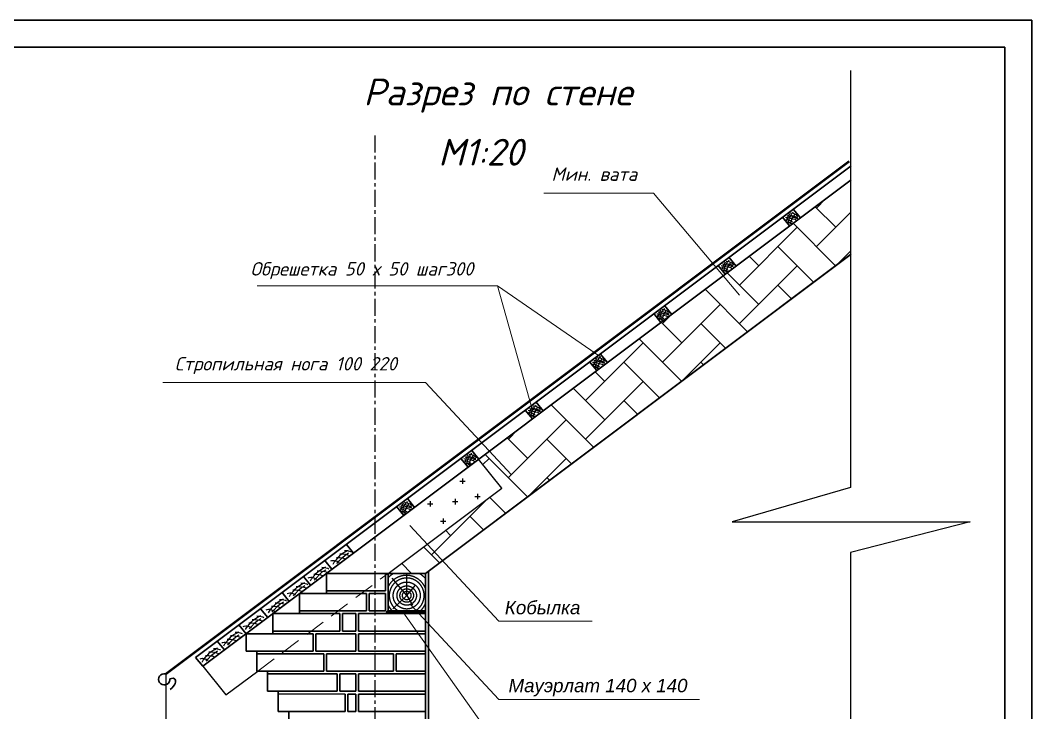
# Model space of a CAD drawing. Header units: millimetres. Extents: x 84778 to 227326, y -44398 to 146312.
# Drawn here: x 208455 to 227326, y 2085 to 15002 of the extents above; entities that cross this region are included whole.
import ezdxf

# ---------------------------------------------------------------- set-up
doc = ezdxf.new("R2010")
doc.units = ezdxf.units.MM
doc.header["$LTSCALE"] = 10
for name, pattern in [('ACAD_ISO03W100', [30, 12, -18]), ('CENTER', [50.8, 31.75, -6.35, 6.35, -6.35]), ('DASHED', [19.05, 12.7, -6.35])]:
    doc.linetypes.add(name, pattern=pattern)
for name, color, linetype in [('Осевая', 7, 'CENTER'), ('Пунктир', 7, 'DASHED'), ('Штриховка', 7, 'DASHED')]:
    doc.layers.add(name, color=color, linetype=linetype)
for name, color, linetype, lineweight in [('Основная', 7, 'Continuous', 30), ('основной', 7, 'Continuous', 30), ('пунктирная', 7, 'ACAD_ISO03W100', 20), ('Тонкая', 7, 'Continuous', 25)]:
    doc.layers.add(name, color=color, linetype=linetype, lineweight=lineweight)
doc.styles.add('Isocpeur', font='isocpeui.ttf')
doc.styles.add('STIL 888', font='ARIALI.TTF')

msp = doc.modelspace()

# ---------------------------------------------------------------- hatches: boundary and pattern name
at = {"layer": 'Тонкая', "linetype": 'Continuous', "ltscale": 1000}
msp.add_hatch(color=256, dxfattribs=at).paths.add_polyline_path([(216017.3, 3965), (215309.9, 3965), (215291.7, 3982.5), (215278.9, 3969.1), (215309.9, 3935), (216017.3, 3935)])

# ---------------------------------------------------------------- linework, layer by layer
at = {"lineweight": 30}
for p, q in [((143226.4, 15002.5), (227326.4, 15002.5)), ((227326.4, 15002.5), (227326.4, -44397.5)), ((145226.4, 14502.5), (226826.4, 14502.5)), ((226826.4, 14502.5), (226826.4, -43897.5))]:
    msp.add_line(p, q, dxfattribs=at)
at = {"lineweight": 20}
for p, q in [((220272.3, 11779.9), (218224.9, 11779.9)), ((221873.1, 9877), (220272.3, 11779.9)), ((217356.9, 10046.7), (212877.1, 10046.7)), ((219277.9, 8724.3), (217356.9, 10046.7)), ((217356.9, 10046.7), (218003.2, 7746.4)), ((216016.4, 8242.7), (211114, 8242.7)), ((217617.2, 6525.1), (216016.4, 8242.7))]:
    msp.add_line(p, q, dxfattribs=at)
at = {"layer": 'Осевая'}
msp.add_line((215068.9, 12854.6), (215068.9, -25185.4), dxfattribs=at)
at = {"layer": 'Основная', "lineweight": 50, "ltscale": 50}
msp.add_line((211168.9, 2809.9), (223920.1, 12373.7), dxfattribs=at)
at = {"layer": 'Основная', "ltscale": 50}
for p, q in [((211727.5, 3117.8), (223956, 12288.9)), ((211859.3, 2954.1), (223956, 12026.4)), ((222809.2, 11166.3), (222677.3, 11330)), ((223009.2, 11316.3), (222877.3, 11480)), ((216015.3, 4685), (223956, 10640.4)), ((221809.2, 10416.4), (221677.3, 10580)), ((221609.2, 10266.4), (221477.3, 10430)), ((220609.2, 9516.4), (220477.3, 9680)), ((220409.2, 9366.4), (220277.3, 9530)), ((219409.1, 8616.4), (219277.3, 8780)), ((219209.1, 8466.4), (219077.3, 8630)), ((218209.1, 7716.4), (218077.3, 7880)), ((218009.1, 7566.4), (217877.3, 7730)), ((216809.1, 6666.4), (216677.3, 6830)), ((217009.1, 6816.4), (216877.3, 6980)), ((215809.1, 5916.4), (215677.3, 6080)), ((215609.1, 5766.4), (215477.3, 5930.1)), ((214671.3, 5063.1), (214539.5, 5226.7)), ((214271.3, 4763.1), (214139.5, 4926.7)), ((213871.3, 4463.1), (213739.5, 4626.7)), ((214167.3, 4685.1), (215417.3, 4685)), ((215317.3, 4685), (215317.2, 3985)), ((215317.3, 4685), (216017.3, 4685)), ((215317.3, 3985), (215317.3, 4685)), ((216017.3, 4685), (215317.3, 4685)), ((216017.3, 3985), (216017.3, 4685)), ((216017.3, 4635), (216017.3, 3985)), ((214167.3, 4360.1), (215267.3, 4360.1)), ((213471.3, 4163.1), (213339.5, 4326.7)), ((213667.3, 4310.1), (214917.3, 4310.1)), ((214967.3, 4310.1), (215267.2, 4310)), ((213071.3, 3863.1), (212939.5, 4026.7)), ((213667.3, 3985.1), (214917.3, 3985.1)), ((214967.3, 3985.1), (215267.2, 3985.1)), ((215317.3, 3985), (216017.3, 3985)), ((213167.3, 3935.1), (214417.3, 3935.1)), ((214467.3, 3935.1), (214717.3, 3935)), ((214767.3, 3935), (216017.3, 3935)), ((212667.3, 3560.1), (212535.5, 3723.8)), ((212667.3, 3560.1), (212535.5, 3723.7)), ((213167.3, 3610.1), (214417.3, 3610.1)), ((214467.3, 3610.1), (214717.3, 3610)), ((214767.3, 3610), (216017.3, 3610)), ((212263.3, 3257.1), (212131.5, 3420.8)), ((212263.3, 3257.1), (212131.5, 3420.8)), ((212667.3, 3560.1), (213917.3, 3560.1)), ((213967.3, 3560.1), (214717.3, 3560)), ((214767.3, 3560), (216017.5, 3560)), ((212667.3, 3235.1), (213917.3, 3235.1)), ((213967.3, 3235.1), (214717.3, 3235)), ((214767.3, 3235), (216017.5, 3235)), ((211859.3, 2954.1), (211727.5, 3117.8)), ((212867.3, 3185.1), (214117.3, 3185.1)), ((214167.3, 3185), (215417.5, 3185)), ((215467.3, 3185.1), (216017.3, 3185.1)), ((212867.3, 2860.1), (214117.3, 2860.1)), ((214167.3, 2860), (215417.5, 2860)), ((215467.3, 2860.1), (216017.3, 2860.1)), ((213067.3, 2810.1), (214367.3, 2810.1)), ((214417.3, 2810.1), (214717.3, 2810)), ((214767.3, 2810), (216017.1, 2810)), ((213067.3, 2485.1), (214367.3, 2485.1)), ((214417.3, 2485.1), (214717.3, 2485)), ((214767.3, 2485), (216017.1, 2485)), ((213267.3, 2435.1), (214517.3, 2435)), ((214567.3, 2435), (214717.3, 2435)), ((214767.3, 2435), (216017.3, 2435)), ((213267.3, 2110.1), (214517.3, 2110)), ((214567.3, 2110), (214717.3, 2110)), ((214767.3, 2110), (216017.3, 2110))]:
    msp.add_line(p, q, dxfattribs=at)
at = {"layer": 'основной'}
for p, q in [((216068.9, 4725.2), (216068.9, -1240.4)), ((214169.1, 4685.1), (214169.1, 4310.1)), ((215267.3, 4685.1), (215267.3, 4360.1)), ((216017.3, 4635), (216017.3, -1240.3)), ((213667.3, 4310.1), (213667.3, 3935.1)), ((214917.3, 4310.1), (214917.3, 3985.1)), ((214967.3, 4310.1), (214967.3, 3985.1)), ((215267.2, 4310), (215267.2, 3985)), ((213167.3, 3935.1), (213167.3, 3560.1)), ((214417.3, 3935.1), (214417.3, 3610.1)), ((214467.3, 3935.1), (214467.3, 3610.1)), ((214717.3, 3935), (214717.3, 3610)), ((214767.3, 3935), (214767.3, 3610)), ((212667.3, 3560.1), (212667.3, 3235.1)), ((213917.3, 3560.1), (213917.3, 3235.1)), ((213967.3, 3560.1), (213967.3, 3235.1)), ((214717.3, 3560), (214717.3, 3235)), ((214767.3, 3560), (214767.3, 3235)), ((212867.3, 3235.1), (212867.3, 2860.1)), ((214167.3, 3235.1), (214167.3, 3235.1)), ((214117.3, 3185.1), (214117.3, 2860.1)), ((214167.3, 3185.1), (214167.3, 2860.1)), ((215417.5, 3184.9), (215417.5, 2860)), ((215467.3, 3185.1), (215467.3, 2860.1)), ((216017.3, 3185.1), (216017.3, 2860.1)), ((213067.3, 2860.1), (213067.3, 2485.1)), ((214367.3, 2810.1), (214367.3, 2485.1)), ((214417.3, 2810.1), (214417.3, 2485.1)), ((214717.3, 2810), (214717.3, 2485)), ((214767.3, 2810), (214767.3, 2485)), ((213267.3, 2485.1), (213267.3, 2110.1)), ((214517.3, 2435), (214517.3, 2110)), ((214567.3, 2435), (214567.3, 2110)), ((214717.3, 2435), (214717.3, 2110)), ((214767.3, 2435), (214767.3, 2110)), ((214767.3, 2435), (214767.3, 2110)), ((216017.3, 2435), (216017.3, 2110)), ((213467.3, 2110.1), (213467.3, 1735.1))]:
    msp.add_line(p, q, dxfattribs=at)
at = {"layer": 'основной', "linetype": 'Continuous', "ltscale": 1000}
for p, q in [((215291.7, 3982.5), (215278.9, 3969.1)), ((215278.9, 3969.1), (215309.9, 3935)), ((215309.9, 3965), (215291.7, 3982.5))]:
    msp.add_line(p, q, dxfattribs=at)
at = {"layer": 'основной', "linetype": 'Continuous', "lineweight": 30, "ltscale": 1000}
for p, q in [((211246, 2717.1), (211274.6, 2723.1)), ((211246.6, 2697.4), (211246, 2717.1)), ((211274.6, 2723.1), (211316.7, 2727.6)), ((211316.7, 2727.6), (211339.3, 2714.1)), ((211339.3, 2714.1), (211349.8, 2691.5)), ((211354.4, 2658.5), (211345.3, 2628.4)), ((211349.8, 2691.5), (211354.4, 2658.5)), ((211289.6, 2550.2), (211250.5, 2520.2)), ((211310.7, 2575.8), (211289.6, 2550.2)), ((211331.8, 2604.3), (211310.7, 2575.8)), ((211345.3, 2628.4), (211331.8, 2604.3))]:
    msp.add_line(p, q, dxfattribs=at)
msp.add_arc((211141.8, 2708.1), 105.3, 75.11602, 354.14998, dxfattribs=at)
at = {"layer": 'Пунктир', "linetype": 'Continuous', "ltscale": 1000}
for p, q in [((216704.9, 6452.6), (216704.9, 6352.6)), ((216654.9, 6402.6), (216754.9, 6402.6)), ((216569.1, 6072.8), (216569.1, 5972.8)), ((216936, 6119.7), (217036, 6119.7)), ((216986, 6169.7), (216986, 6069.7)), ((216051.6, 5982.1), (216151.6, 5982.1)), ((216101.6, 6032.1), (216101.6, 5932.1)), ((216519.1, 6022.8), (216619.1, 6022.8)), ((216347, 5706.6), (216347, 5606.6)), ((216297, 5656.6), (216397, 5656.6))]:
    msp.add_line(p, q, dxfattribs=at)
at = {"layer": 'пунктирная', "linetype": 'DASHED', "lineweight": 0, "ltscale": 3}
msp.add_line((212885.9, 2860.1), (215317.3, 4685.1), dxfattribs=at)
at = {"layer": 'Тонкая', "ltscale": 50}
for p, q in [((223942.8, 14065.9), (223942.8, 6287.5)), ((223942.8, 6287.5), (221739.7, 5646.9)), ((221739.7, 5646.9), (226176.6, 5646.9)), ((226176.6, 5646.9), (223942.8, 5074.8)), ((223942.8, 5074.8), (223942.8, -9730.4)), ((215309.9, 3965), (216017.3, 3965))]:
    msp.add_line(p, q, dxfattribs=at)
at = {"layer": 'Тонкая', "linetype": 'Continuous', "ltscale": 1000}
for p, q in [((217006.8, 6814.7), (223942.8, 12016.6)), ((223942.8, 12016.6), (223942.8, 10630.5)), ((223669.2, 11140), (223285.6, 11523.6)), ((223310, 11499.2), (223480.9, 11670.1)), ((223310, 10780.8), (223942.8, 11413.6)), ((221873.1, 10062.4), (222950.8, 11140)), ((223667.1, 10423.7), (222875, 11215.7)), ((223256.5, 10115.8), (222591.6, 10780.8)), ((223942.8, 10630.5), (216017.3, 4685)), ((222232.3, 10421.6), (222054, 10600)), ((223684, 10436.4), (223942.8, 10695.2)), ((221873.1, 9343.9), (222950.8, 10421.6)), ((222232.3, 9703.2), (221643.4, 10292.1)), ((222846, 9807.9), (222591.6, 10062.4)), ((222024.9, 9192.1), (221232.9, 9984.2)), ((220436.3, 8625.5), (221513.9, 9703.2)), ((220436.3, 9343.9), (220607.4, 9515)), ((220795.5, 8984.7), (220411.8, 9368.4)), ((221614.4, 8884.2), (221154.7, 9343.9)), ((220793.4, 8268.5), (220001.3, 9060.5)), ((218999.4, 7907.1), (220077.1, 8984.7)), ((220810.5, 8281.4), (221513.9, 8984.7)), ((220382.8, 7960.6), (219717.9, 8625.5)), ((221203.9, 8576.4), (221154.7, 8625.5)), ((219358.7, 8266.3), (219180.3, 8444.7)), ((219358.7, 7547.9), (218769.7, 8136.8)), ((218999.4, 7188.7), (220077.1, 8266.3)), ((219151.2, 7036.9), (218359.2, 7828.9)), ((219972.3, 7652.7), (219717.9, 7907.1)), ((217562.6, 6470.3), (218640.2, 7547.9)), ((217562.6, 7188.7), (217733.9, 7360)), ((217921.8, 6829.5), (217538.1, 7213.2)), ((218740.7, 6729), (218281, 7188.7)), ((217440, 6277.1), (217006.8, 6814.7)), ((217087.9, 6714), (217203.4, 6829.5)), ((217919.6, 6113.2), (217127.6, 6905.3)), ((217937.1, 6126.3), (218640.2, 6829.5)), ((218330.2, 6421.1), (218281, 6470.3)), ((215317.3, 4685.1), (217440, 6277.1)), ((216180.7, 5088.3), (217157.8, 6065.4)), ((217509.1, 5805.3), (217209.9, 6104.5)), ((217098.6, 5497.4), (216844.2, 5751.8)), ((216485, 5392.6), (216388.9, 5488.8)), ((216277.5, 4881.7), (215978.3, 5180.9)), ((216125.8, 5033.4), (216180.7, 5088.3)), ((215755.8, 4685), (215567.8, 4873)), ((216015.3, 4685), (215317.3, 4685.1)), ((215278.9, 3969.1), (215291.7, 3982.5)), ((215309.9, 3935), (215278.9, 3969.1)), ((215291.7, 3982.5), (215309.9, 3965)), ((215309.9, 3965), (216017.3, 3965)), ((216017.3, 3965), (216017.3, 3935)), ((216017.3, 3935), (215309.9, 3935)), ((211859.3, 2954.1), (212292.4, 2416.5)), ((212292.4, 2416.5), (212885.9, 2860.1)), ((211168.9, 2809.3), (211168.9, 675.4))]:
    msp.add_line(p, q, dxfattribs=at)
at = {"layer": 'Тонкая', "linetype": 'Continuous', "lineweight": 0, "ltscale": 1000}
for p, q in [((217006.8, 6814.7), (217440, 6277.1)), ((215317.3, 4685.1), (217440, 6277.1)), ((215723.2, 5579.8), (217385.5, 3794)), ((215723.2, 4118.4), (217385.5, 2332.6)), ((215607.5, 3948.7), (217558.2, 1199.3)), ((217385.5, 3794), (219125.6, 3794)), ((217385.5, 2332.6), (221129.1, 2332.6))]:
    msp.add_line(p, q, dxfattribs=at)
at = {"layer": 'Штриховка', "ltscale": 50}
for p, q in [((222730.3, 11326.5), (222756.8, 11323.2)), ((222755.2, 11361.3), (222803.3, 11346.4)), ((222756.8, 11323.2), (222790, 11316.5)), ((222765.1, 11293.3), (222783.4, 11343.1)), ((222783.4, 11343.1), (222798.3, 11377.9)), ((222798.3, 11377.9), (222811.6, 11396.1)), ((222803.3, 11346.4), (222861.4, 11334.8)), ((222808.3, 11318.2), (222823.2, 11348)), ((222814.9, 11369.6), (222856.4, 11361.3)), ((222823.2, 11348), (222846.4, 11389.5)), ((222824.9, 11411), (222833.2, 11409.4)), ((222833.2, 11409.4), (222874.6, 11402.8)), ((222846.4, 11389.5), (222861.4, 11411)), ((222854.7, 11295), (222884.6, 11343.1)), ((222856.4, 11361.3), (222881.3, 11353)), ((222861.4, 11411), (222878, 11424.3)), ((222861.4, 11334.8), (222886.3, 11328.1)), ((222874.6, 11402.8), (222899.5, 11391.1)), ((222881.3, 11353), (222909.5, 11344.7)), ((222884.6, 11343.1), (222906.2, 11386.2)), ((222886.3, 11328.1), (222916.1, 11318.2)), ((222899.5, 11391.1), (222924.4, 11379.5)), ((222906.2, 11386.2), (222914.5, 11396.1)), ((222909.5, 11344.7), (222931.1, 11336.4)), ((222924.4, 11379.5), (222939.4, 11364.6)), ((222931.1, 11336.4), (222956, 11324.8)), ((222939.4, 11364.6), (222967.6, 11348)), ((222740.2, 11295), (222766.8, 11286.7)), ((222758.5, 11261.8), (222765.1, 11293.3)), ((222765.1, 11248.5), (222803.3, 11236.9)), ((222766.8, 11286.7), (222804.9, 11273.4)), ((222790, 11316.5), (222818.2, 11309.9)), ((222790, 11235.3), (222800, 11283.4)), ((222800, 11213.7), (222790, 11235.3)), ((222800, 11283.4), (222808.3, 11318.2)), ((222803.3, 11236.9), (222821.5, 11227)), ((222804.9, 11273.4), (222834.8, 11258.5)), ((222818.2, 11309.9), (222858, 11299.9)), ((222821.5, 11227), (222848.1, 11213.7)), ((222823.2, 11202.1), (222831.5, 11233.6)), ((222831.5, 11233.6), (222854.7, 11295)), ((222834.8, 11258.5), (222849.7, 11246.9)), ((222849.7, 11246.9), (222864.7, 11236.9)), ((222858, 11299.9), (222911.1, 11290)), ((222911.1, 11290), (222943.6, 11267.2)), ((222916.1, 11318.2), (222954.3, 11306.6)), ((221530.3, 10426.5), (221556.8, 10423.2)), ((221540.2, 10395), (221566.8, 10386.7)), ((221555.1, 10461.3), (221603.3, 10446.4)), ((221556.8, 10423.2), (221590, 10416.5)), ((221558.5, 10361.8), (221565.1, 10393.3)), ((221565.1, 10393.3), (221583.4, 10443.1)), ((221566.8, 10386.7), (221604.9, 10373.4)), ((221583.4, 10443.1), (221598.3, 10477.9)), ((221590, 10416.5), (221618.2, 10409.9)), ((221590, 10335.3), (221600, 10383.4)), ((221598.3, 10477.9), (221611.6, 10496.1)), ((221600, 10383.4), (221608.3, 10418.2)), ((221603.3, 10446.4), (221661.4, 10434.8)), ((221608.3, 10418.2), (221623.2, 10448)), ((221614.9, 10469.6), (221656.4, 10461.3)), ((221618.2, 10409.9), (221658, 10400)), ((221623.2, 10448), (221646.4, 10489.5)), ((221624.8, 10511.1), (221633.1, 10509.4)), ((221631.5, 10333.6), (221654.7, 10395)), ((221633.1, 10509.4), (221674.6, 10502.8)), ((221646.4, 10489.5), (221661.4, 10511.1)), ((221654.7, 10395), (221684.6, 10443.1)), ((221656.4, 10461.3), (221681.3, 10453)), ((221658, 10400), (221711.1, 10390)), ((221661.4, 10511.1), (221677.9, 10524.3)), ((221661.4, 10434.8), (221686.2, 10428.1)), ((221674.6, 10502.8), (221699.5, 10491.2)), ((221681.3, 10453), (221709.5, 10444.7)), ((221684.6, 10443.1), (221706.2, 10486.2)), ((221686.2, 10428.1), (221716.1, 10418.2)), ((221699.5, 10491.2), (221724.4, 10479.6)), ((221706.2, 10486.2), (221714.5, 10496.1)), ((221709.5, 10444.7), (221731.1, 10436.4)), ((221711.1, 10390), (221743.6, 10367.2)), ((221716.1, 10418.2), (221754.3, 10406.6)), ((221724.4, 10479.6), (221739.4, 10464.6)), ((221731.1, 10436.4), (221755.9, 10424.8)), ((221739.4, 10464.6), (221767.6, 10448)), ((221565.1, 10348.6), (221603.3, 10337)), ((221600, 10313.7), (221590, 10335.3)), ((221603.3, 10337), (221621.5, 10327)), ((221604.9, 10373.4), (221634.8, 10358.5)), ((221621.5, 10327), (221648.1, 10313.7)), ((221623.2, 10302.1), (221631.5, 10333.6)), ((221634.8, 10358.5), (221649.7, 10346.9)), ((221649.7, 10346.9), (221664.7, 10337)), ((220330.2, 9526.5), (220356.8, 9523.2)), ((220340.2, 9495), (220366.8, 9486.7)), ((220355.1, 9561.3), (220403.3, 9546.4)), ((220356.8, 9523.2), (220390, 9516.6)), ((220358.5, 9461.8), (220365.1, 9493.3)), ((220365.1, 9493.3), (220383.3, 9543.1)), ((220365.1, 9448.6), (220403.3, 9437)), ((220366.8, 9486.7), (220404.9, 9473.4)), ((220383.3, 9543.1), (220398.3, 9577.9)), ((220390, 9516.6), (220418.2, 9509.9)), ((220390, 9435.3), (220399.9, 9483.4)), ((220398.3, 9577.9), (220411.6, 9596.1)), ((220399.9, 9483.4), (220408.2, 9518.2)), ((220403.3, 9546.4), (220461.3, 9534.8)), ((220403.3, 9437), (220421.5, 9427)), ((220404.9, 9473.4), (220434.8, 9458.5)), ((220408.2, 9518.2), (220423.2, 9548.1)), ((220414.9, 9569.6), (220456.4, 9561.3)), ((220418.2, 9509.9), (220458, 9500)), ((220423.2, 9548.1), (220446.4, 9589.5)), ((220424.8, 9611.1), (220433.1, 9609.4)), ((220431.5, 9433.7), (220454.7, 9495)), ((220433.1, 9609.4), (220474.6, 9602.8)), ((220434.8, 9458.5), (220449.7, 9446.9)), ((220446.4, 9589.5), (220461.3, 9611.1)), ((220449.7, 9446.9), (220464.7, 9437)), ((220454.7, 9495), (220484.6, 9543.1)), ((220456.4, 9561.3), (220481.3, 9553)), ((220458, 9500), (220511.1, 9490)), ((220461.3, 9611.1), (220477.9, 9624.3)), ((220461.3, 9534.8), (220486.2, 9528.2)), ((220474.6, 9602.8), (220499.5, 9591.2)), ((220481.3, 9553), (220509.5, 9544.7)), ((220484.6, 9543.1), (220506.2, 9586.2)), ((220486.2, 9528.2), (220516.1, 9518.2)), ((220499.5, 9591.2), (220524.4, 9579.6)), ((220506.2, 9586.2), (220514.4, 9596.1)), ((220509.5, 9544.7), (220531, 9536.5)), ((220511.1, 9490), (220543.6, 9467.2)), ((220516.1, 9518.2), (220554.3, 9506.6)), ((220524.4, 9579.6), (220539.3, 9564.6)), ((220531, 9536.5), (220555.9, 9524.8)), ((220539.3, 9564.6), (220567.6, 9548.1)), ((220399.9, 9413.8), (220390, 9435.3)), ((220421.5, 9427), (220448.1, 9413.8)), ((220423.2, 9402.1), (220431.5, 9433.7)), ((219198.3, 8677.9), (219211.6, 8696.2)), ((219223.2, 8648.1), (219246.4, 8689.5)), ((219224.8, 8711.1), (219233.1, 8709.4)), ((219233.1, 8709.4), (219274.6, 8702.8)), ((219246.4, 8689.5), (219261.3, 8711.1)), ((219261.3, 8711.1), (219277.9, 8724.3)), ((219274.6, 8702.8), (219299.5, 8691.2)), ((219284.6, 8643.1), (219306.1, 8686.2)), ((219299.5, 8691.2), (219324.4, 8679.6)), ((219306.1, 8686.2), (219314.4, 8696.2)), ((219130.2, 8626.5), (219156.8, 8623.2)), ((219140.2, 8595), (219166.7, 8586.7)), ((219155.1, 8661.3), (219203.3, 8646.4)), ((219156.8, 8623.2), (219190, 8616.6)), ((219158.4, 8561.9), (219165.1, 8593.4)), ((219165.1, 8593.4), (219183.3, 8643.1)), ((219165.1, 8548.6), (219203.3, 8537)), ((219166.7, 8586.7), (219204.9, 8573.5)), ((219183.3, 8643.1), (219198.3, 8677.9)), ((219190, 8616.6), (219218.2, 8609.9)), ((219190, 8535.3), (219199.9, 8583.4)), ((219199.9, 8513.8), (219190, 8535.3)), ((219199.9, 8583.4), (219208.2, 8618.2)), ((219203.3, 8646.4), (219261.3, 8634.8)), ((219203.3, 8537), (219221.5, 8527)), ((219204.9, 8573.5), (219234.8, 8558.5)), ((219208.2, 8618.2), (219223.2, 8648.1)), ((219214.9, 8669.6), (219256.4, 8661.3)), ((219218.2, 8609.9), (219258, 8600)), ((219221.5, 8527), (219248.1, 8513.8)), ((219223.2, 8502.2), (219231.5, 8533.7)), ((219231.5, 8533.7), (219254.7, 8595)), ((219234.8, 8558.5), (219249.7, 8546.9)), ((219249.7, 8546.9), (219264.7, 8537)), ((219254.7, 8595), (219284.6, 8643.1)), ((219256.4, 8661.3), (219281.2, 8653)), ((219258, 8600), (219311.1, 8590)), ((219261.3, 8634.8), (219286.2, 8628.2)), ((219281.2, 8653), (219309.5, 8644.8)), ((219286.2, 8628.2), (219316.1, 8618.2)), ((219309.5, 8644.8), (219331, 8636.5)), ((219311.1, 8590), (219343.6, 8567.2)), ((219316.1, 8618.2), (219354.3, 8606.6)), ((219324.4, 8679.6), (219339.3, 8664.7)), ((219331, 8636.5), (219355.9, 8624.9)), ((219339.3, 8664.7), (219367.5, 8648.1)), ((217955.1, 7761.4), (218003.2, 7746.4)), ((217965.1, 7693.4), (217983.3, 7743.1)), ((217983.3, 7743.1), (217998.3, 7777.9)), ((217998.3, 7777.9), (218011.5, 7796.2)), ((218003.2, 7746.4), (218061.3, 7734.8)), ((218008.2, 7718.2), (218023.2, 7748.1)), ((218014.9, 7769.6), (218056.3, 7761.4)), ((218023.2, 7748.1), (218046.4, 7789.5)), ((218024.8, 7811.1), (218033.1, 7809.4)), ((218033.1, 7809.4), (218074.6, 7802.8)), ((218046.4, 7789.5), (218061.3, 7811.1)), ((218054.7, 7695), (218084.6, 7743.1)), ((218056.3, 7761.4), (218081.2, 7753.1)), ((218061.3, 7811.1), (218077.9, 7824.4)), ((218074.6, 7802.8), (218099.5, 7791.2)), ((218081.2, 7753.1), (218109.5, 7744.8)), ((218084.6, 7743.1), (218106.1, 7786.2)), ((218099.5, 7791.2), (218124.4, 7779.6)), ((218106.1, 7786.2), (218114.4, 7796.2)), ((218109.5, 7744.8), (218131, 7736.5)), ((218124.4, 7779.6), (218139.3, 7764.7)), ((218139.3, 7764.7), (218167.5, 7748.1)), ((217930.2, 7726.5), (217956.8, 7723.2)), ((217940.2, 7695), (217966.7, 7686.7)), ((217956.8, 7723.2), (217990, 7716.6)), ((217958.4, 7661.9), (217965.1, 7693.4)), ((217965.1, 7648.6), (218003.2, 7637)), ((217966.7, 7686.7), (218004.9, 7673.5)), ((217990, 7716.6), (218018.2, 7709.9)), ((217990, 7635.3), (217999.9, 7683.4)), ((217999.9, 7613.8), (217990, 7635.3)), ((217999.9, 7683.4), (218008.2, 7718.2)), ((218003.2, 7637), (218021.5, 7627)), ((218004.9, 7673.5), (218034.8, 7658.5)), ((218018.2, 7709.9), (218058, 7700)), ((218021.5, 7627), (218048, 7613.8)), ((218023.2, 7602.2), (218031.5, 7633.7)), ((218031.5, 7633.7), (218054.7, 7695)), ((218034.8, 7658.5), (218049.7, 7646.9)), ((218049.7, 7646.9), (218064.6, 7637)), ((218058, 7700), (218111.1, 7690.1)), ((218061.3, 7734.8), (218086.2, 7728.2)), ((218086.2, 7728.2), (218116.1, 7718.2)), ((218111.1, 7690.1), (218143.6, 7667.2)), ((218116.1, 7718.2), (218154.3, 7706.6)), ((218131, 7736.5), (218155.9, 7724.9)), ((216730.2, 6826.5), (216756.8, 6823.2)), ((216740.2, 6795), (216766.7, 6786.7)), ((216755.1, 6861.4), (216803.2, 6846.4)), ((216756.8, 6823.2), (216790, 6816.6)), ((216765.1, 6793.4), (216783.3, 6843.1)), ((216783.3, 6843.1), (216798.3, 6877.9)), ((216790, 6816.6), (216818.2, 6810)), ((216798.3, 6877.9), (216811.5, 6896.2)), ((216799.9, 6783.4), (216808.2, 6818.3)), ((216803.2, 6846.4), (216861.3, 6834.8)), ((216808.2, 6818.3), (216823.1, 6848.1)), ((216814.8, 6869.7), (216856.3, 6861.4)), ((216818.2, 6810), (216858, 6800)), ((216823.1, 6848.1), (216846.4, 6889.6)), ((216824.8, 6911.1), (216833.1, 6909.4)), ((216831.4, 6733.7), (216854.7, 6795)), ((216833.1, 6909.4), (216874.6, 6902.8)), ((216846.4, 6889.6), (216861.3, 6911.1)), ((216854.7, 6795), (216884.5, 6843.1)), ((216856.3, 6861.4), (216881.2, 6853.1)), ((216858, 6800), (216911.1, 6790.1)), ((216861.3, 6911.1), (216877.9, 6924.4)), ((216861.3, 6834.8), (216886.2, 6828.2)), ((216874.6, 6902.8), (216899.5, 6891.2)), ((216881.2, 6853.1), (216909.4, 6844.8)), ((216884.5, 6843.1), (216906.1, 6886.2)), ((216886.2, 6828.2), (216916.1, 6818.3)), ((216899.5, 6891.2), (216924.4, 6879.6)), ((216906.1, 6886.2), (216914.4, 6896.2)), ((216909.4, 6844.8), (216931, 6836.5)), ((216916.1, 6818.3), (216954.2, 6806.6)), ((216924.4, 6879.6), (216939.3, 6864.7)), ((216931, 6836.5), (216955.9, 6824.9)), ((216939.3, 6864.7), (216967.5, 6848.1)), ((216758.4, 6761.9), (216765.1, 6793.4)), ((216765.1, 6748.6), (216803.2, 6737)), ((216766.7, 6786.7), (216804.9, 6773.5)), ((216790, 6735.3), (216799.9, 6783.4)), ((216799.9, 6713.8), (216790, 6735.3)), ((216803.2, 6737), (216821.5, 6727.1)), ((216804.9, 6773.5), (216834.8, 6758.6)), ((216821.5, 6727.1), (216848, 6713.8)), ((216823.1, 6702.2), (216831.4, 6733.7)), ((216834.8, 6758.6), (216849.7, 6747)), ((216849.7, 6747), (216864.6, 6737)), ((216911.1, 6790.1), (216943.6, 6767.2)), ((215530.2, 5926.6), (215556.8, 5923.2)), ((215540.2, 5895.1), (215566.7, 5886.8)), ((215555.1, 5961.4), (215603.2, 5946.5)), ((215556.8, 5923.2), (215589.9, 5916.6)), ((215558.4, 5861.9), (215565.1, 5893.4)), ((215565.1, 5893.4), (215583.3, 5943.1)), ((215566.7, 5886.8), (215604.9, 5873.5)), ((215583.3, 5943.1), (215598.2, 5978)), ((215589.9, 5916.6), (215618.2, 5910)), ((215589.9, 5835.4), (215599.9, 5883.4)), ((215598.2, 5978), (215611.5, 5996.2)), ((215599.9, 5883.4), (215608.2, 5918.3)), ((215603.2, 5946.5), (215661.3, 5934.8)), ((215604.9, 5873.5), (215634.8, 5858.6)), ((215608.2, 5918.3), (215623.1, 5948.1)), ((215614.8, 5969.7), (215656.3, 5961.4)), ((215618.2, 5910), (215658, 5900)), ((215623.1, 5948.1), (215646.4, 5989.6)), ((215624.8, 6011.1), (215633.1, 6009.5)), ((215631.4, 5833.7), (215654.7, 5895.1)), ((215633.1, 6009.5), (215674.6, 6002.8)), ((215634.8, 5858.6), (215649.7, 5847)), ((215646.4, 5989.6), (215661.3, 6011.1)), ((215654.7, 5895.1), (215684.5, 5943.1)), ((215656.3, 5961.4), (215681.2, 5953.1)), ((215658, 5900), (215711.1, 5890.1)), ((215661.3, 6011.1), (215677.9, 6024.4)), ((215661.3, 5934.8), (215686.2, 5928.2)), ((215674.6, 6002.8), (215699.5, 5991.2)), ((215681.2, 5953.1), (215709.4, 5944.8)), ((215684.5, 5943.1), (215706.1, 5986.2)), ((215686.2, 5928.2), (215716.1, 5918.3)), ((215699.5, 5991.2), (215724.4, 5979.6)), ((215706.1, 5986.2), (215714.4, 5996.2)), ((215709.4, 5944.8), (215731, 5936.5)), ((215711.1, 5890.1), (215743.6, 5867.3)), ((215716.1, 5918.3), (215754.2, 5906.7)), ((215724.4, 5979.6), (215739.3, 5964.7)), ((215731, 5936.5), (215755.9, 5924.9)), ((215739.3, 5964.7), (215767.5, 5948.1)), ((215565.1, 5848.6), (215603.2, 5837)), ((215599.9, 5813.8), (215589.9, 5835.4)), ((215603.2, 5837), (215621.5, 5827.1)), ((215621.5, 5827.1), (215648, 5813.8)), ((215623.1, 5802.2), (215631.4, 5833.7)), ((215649.7, 5847), (215664.6, 5837)), ((214502.4, 5111.1), (214551.6, 5109.5)), ((214527, 5094.7), (214577.9, 5121)), ((214551.6, 5109.5), (214613.9, 5093.1)), ((214252.5, 4917.8), (214271.1, 4922.7)), ((214271.1, 4922.7), (214297.4, 4927.6)), ((214297.4, 4927.6), (214312.1, 4925.9)), ((214312.1, 4893.2), (214359.7, 4952.2)), ((214312.1, 4925.9), (214331.8, 4921)), ((214331.8, 4921), (214343.3, 4919.4)), ((214343.3, 4919.4), (214367.9, 4911.2)), ((214354.8, 4981.7), (214359.7, 4981.7)), ((214359.7, 4952.2), (214395.8, 4993.1)), ((214359.7, 4981.7), (214389.2, 4981.7)), ((214364.6, 4871.9), (214397.4, 4911.2)), ((214367.9, 4911.2), (214387.6, 4901.4)), ((214389.2, 4981.7), (214418.8, 4981.7)), ((214395.8, 4993.1), (214438.4, 5035.7)), ((214397.4, 4911.2), (214466.3, 4983.3)), ((214418.8, 5047.2), (214461.4, 5047.2)), ((214418.8, 4981.7), (214456.5, 4976.7)), ((214438.4, 5035.7), (214479.4, 5066.9)), ((214456.5, 4976.7), (214481.1, 4971.8)), ((214461.4, 5047.2), (214513.9, 5040.7)), ((214466.3, 4983.3), (214513.9, 5025.9)), ((214479.4, 5066.9), (214527, 5094.7)), ((214481.1, 4971.8), (214495.8, 4965.3)), ((214495.8, 4965.3), (214517.2, 4957.1)), ((214513.9, 5025.9), (214551.6, 5047.2)), ((214513.9, 5040.7), (214558.2, 5032.5)), ((214551.6, 5047.2), (214579.5, 5065.2)), ((214558.2, 5032.5), (214602.5, 5019.4)), ((214613.9, 5093.1), (214633.6, 5084.9)), ((213972.4, 4680.1), (214015, 4722.7)), ((213995.3, 4734.1), (214038, 4734.1)), ((214015, 4722.7), (214056, 4753.8)), ((214038, 4734.1), (214090.4, 4727.6)), ((214056, 4753.8), (214103.6, 4781.7)), ((214079, 4798), (214128.2, 4796.4)), ((214090.4, 4712.8), (214128.2, 4734.1)), ((214090.4, 4727.6), (214134.7, 4719.4)), ((214103.6, 4781.7), (214154.4, 4807.9)), ((214128.2, 4796.4), (214190.5, 4780)), ((214128.2, 4734.1), (214156.1, 4752.2)), ((214134.7, 4719.4), (214179, 4706.3)), ((214190.5, 4780), (214210.2, 4771.8)), ((214294.1, 4858.8), (214312.1, 4893.2)), ((214387.6, 4901.4), (214395.8, 4894.8)), ((214395.8, 4894.8), (214405.6, 4891.5)), ((213829, 4604.7), (213847.7, 4609.6)), ((213847.7, 4609.6), (213873.9, 4614.5)), ((213870.7, 4545.7), (213888.7, 4580.1)), ((213873.9, 4614.5), (213888.7, 4612.9)), ((213888.7, 4580.1), (213936.3, 4639.1)), ((213888.7, 4612.9), (213908.4, 4608)), ((213908.4, 4608), (213919.9, 4606.3)), ((213919.9, 4606.3), (213944.5, 4598.1)), ((213931.4, 4668.6), (213936.3, 4668.6)), ((213936.3, 4639.1), (213972.4, 4680.1)), ((213936.3, 4668.6), (213965.8, 4668.6)), ((213941.2, 4558.8), (213974, 4598.1)), ((213944.5, 4598.1), (213964.2, 4588.3)), ((213964.2, 4588.3), (213972.4, 4581.7)), ((213965.8, 4668.6), (213995.3, 4668.6)), ((213972.4, 4581.7), (213982.2, 4578.5)), ((213974, 4598.1), (214042.9, 4670.2)), ((213995.3, 4668.6), (214033, 4663.7)), ((214033, 4663.7), (214057.6, 4658.8)), ((214042.9, 4670.2), (214090.4, 4712.8)), ((214057.6, 4658.8), (214072.4, 4652.2)), ((214072.4, 4652.2), (214093.7, 4644)), ((215665.2, 4271.9), (215395.6, 4592.8)), ((215665.3, 4271.7), (215665.3, 4664.2)), ((213497.7, 4288.1), (213545.3, 4347.1)), ((213540.3, 4376.6), (213545.3, 4376.6)), ((213545.3, 4347.1), (213581.3, 4388)), ((213545.3, 4376.6), (213574.8, 4376.6)), ((213574.8, 4376.6), (213604.3, 4376.6)), ((213581.3, 4388), (213624, 4430.6)), ((213583, 4306.1), (213651.9, 4378.2)), ((213604.3, 4442.1), (213646.9, 4442.1)), ((213604.3, 4376.6), (213642, 4371.6)), ((213624, 4430.6), (213665, 4461.8)), ((213642, 4371.6), (213666.6, 4366.7)), ((213646.9, 4442.1), (213699.4, 4435.6)), ((213651.9, 4378.2), (213699.4, 4420.8)), ((213665, 4461.8), (213712.5, 4489.6)), ((213666.6, 4366.7), (213681.4, 4360.2)), ((213681.4, 4360.2), (213702.7, 4352)), ((213687.9, 4506), (213737.2, 4504.4)), ((213699.4, 4420.8), (213737.2, 4442.1)), ((213699.4, 4435.6), (213743.7, 4427.4)), ((213712.5, 4489.6), (213763.4, 4515.8)), ((213737.2, 4504.4), (213799.5, 4488)), ((213737.2, 4442.1), (213765, 4460.1)), ((213743.7, 4427.4), (213788, 4414.2)), ((213799.5, 4488), (213819.2, 4479.8)), ((215659.5, 4264.9), (215829.5, 4462.7)), ((213228.6, 4124.9), (213269.6, 4156.1)), ((213269.6, 4156.1), (213317.1, 4183.9)), ((213292.5, 4200.3), (213341.7, 4198.7)), ((213317.1, 4183.9), (213368, 4210.1)), ((213341.7, 4198.7), (213404.1, 4182.3)), ((213341.7, 4136.4), (213369.6, 4154.4)), ((213404.1, 4182.3), (213423.7, 4174.1)), ((213438, 4312.6), (213456.7, 4317.6)), ((213456.7, 4317.6), (213482.9, 4322.5)), ((213479.6, 4253.6), (213497.7, 4288.1)), ((213482.9, 4322.5), (213497.7, 4320.8)), ((213497.7, 4320.8), (213517.4, 4315.9)), ((213517.4, 4315.9), (213528.9, 4314.3)), ((213528.9, 4314.3), (213553.5, 4306.1)), ((213550.2, 4266.8), (213583, 4306.1)), ((213553.5, 4306.1), (213573.1, 4296.3)), ((213573.1, 4296.3), (213581.3, 4289.7)), ((213581.3, 4289.7), (213591.2, 4286.4)), ((215665.3, 4271.7), (215403.9, 4025.7)), ((215665.2, 4271.9), (215776.1, 4090.1)), ((213042.6, 4006.9), (213061.3, 4011.8)), ((213061.3, 4011.8), (213087.5, 4016.8)), ((213084.2, 3947.9), (213102.3, 3982.4)), ((213087.5, 4016.8), (213102.3, 4015.1)), ((213102.3, 3982.4), (213149.8, 4041.3)), ((213102.3, 4015.1), (213122, 4010.2)), ((213122, 4010.2), (213133.4, 4008.6)), ((213133.4, 4008.6), (213158, 4000.4)), ((213144.9, 4070.8), (213149.8, 4070.8)), ((213149.8, 4041.3), (213185.9, 4082.3)), ((213149.8, 4070.8), (213179.4, 4070.8)), ((213154.8, 3961), (213187.6, 4000.4)), ((213158, 4000.4), (213177.7, 3990.5)), ((213177.7, 3990.5), (213185.9, 3984)), ((213179.4, 4070.8), (213208.9, 4070.8)), ((213185.9, 4082.3), (213228.6, 4124.9)), ((213185.9, 3984), (213195.8, 3980.7)), ((213187.6, 4000.4), (213256.5, 4072.5)), ((213208.9, 4136.4), (213251.5, 4136.4)), ((213208.9, 4070.8), (213246.6, 4065.9)), ((213246.6, 4065.9), (213271.2, 4061)), ((213251.5, 4136.4), (213304, 4129.8)), ((213256.5, 4072.5), (213304, 4115.1)), ((213271.2, 4061), (213286, 4054.5)), ((213286, 4054.5), (213307.3, 4046.3)), ((213304, 4115.1), (213341.7, 4136.4)), ((213304, 4129.8), (213348.3, 4121.6)), ((213348.3, 4121.6), (213392.6, 4108.5)), ((212760.4, 3772.2), (212803.1, 3814.8)), ((212783.4, 3826.3), (212826, 3826.3)), ((212803.1, 3814.8), (212844.1, 3845.9)), ((212826, 3826.3), (212878.5, 3819.7)), ((212830.9, 3762.3), (212878.5, 3804.9)), ((212844.1, 3845.9), (212891.6, 3873.8)), ((212867, 3890.2), (212916.2, 3888.5)), ((212878.5, 3804.9), (212916.2, 3826.3)), ((212878.5, 3819.7), (212922.8, 3811.5)), ((212891.6, 3873.8), (212942.5, 3900)), ((212916.2, 3888.5), (212978.6, 3872.1)), ((212916.2, 3826.3), (212944.1, 3844.3)), ((212922.8, 3811.5), (212967.1, 3798.4)), ((212978.6, 3872.1), (212998.2, 3863.9)), ((212463, 3587.2), (212512.2, 3585.5)), ((212487.6, 3570.8), (212538.5, 3597)), ((212617.1, 3696.8), (212635.8, 3701.7)), ((212635.8, 3701.7), (212662, 3706.6)), ((212658.7, 3637.8), (212676.8, 3672.2)), ((212662, 3706.6), (212676.8, 3705)), ((212676.8, 3672.2), (212724.3, 3731.2)), ((212676.8, 3705), (212696.5, 3700.1)), ((212696.5, 3700.1), (212707.9, 3698.4)), ((212707.9, 3698.4), (212732.5, 3690.2)), ((212719.4, 3760.7), (212724.3, 3760.7)), ((212724.3, 3731.2), (212760.4, 3772.2)), ((212724.3, 3760.7), (212753.9, 3760.7)), ((212729.3, 3650.9), (212762.1, 3690.2)), ((212732.5, 3690.2), (212752.2, 3680.4)), ((212752.2, 3680.4), (212760.4, 3673.8)), ((212753.9, 3760.7), (212783.4, 3760.7)), ((212760.4, 3673.8), (212770.3, 3670.6)), ((212762.1, 3690.2), (212830.9, 3762.3)), ((212783.4, 3760.7), (212821.1, 3755.8)), ((212821.1, 3755.8), (212845.7, 3750.9)), ((212845.7, 3750.9), (212860.5, 3744.3)), ((212860.5, 3744.3), (212881.8, 3736.1)), ((212213.1, 3393.8), (212231.8, 3398.7)), ((212231.8, 3398.7), (212258, 3403.6)), ((212258, 3403.6), (212272.8, 3402)), ((212272.8, 3369.2), (212320.3, 3428.2)), ((212272.8, 3402), (212292.4, 3397.1)), ((212292.4, 3397.1), (212303.9, 3395.4)), ((212315.4, 3457.7), (212320.3, 3457.7)), ((212320.3, 3428.2), (212356.4, 3469.2)), ((212320.3, 3457.7), (212349.9, 3457.7)), ((212349.9, 3457.7), (212379.4, 3457.7)), ((212356.4, 3469.2), (212399.1, 3511.8)), ((212358.1, 3387.2), (212426.9, 3459.3)), ((212379.4, 3523.3), (212422, 3523.3)), ((212379.4, 3457.7), (212417.1, 3452.8)), ((212399.1, 3511.8), (212440.1, 3542.9)), ((212417.1, 3452.8), (212441.7, 3447.9)), ((212422, 3523.3), (212474.5, 3516.7)), ((212426.9, 3459.3), (212474.5, 3502)), ((212440.1, 3542.9), (212487.6, 3570.8)), ((212441.7, 3447.9), (212456.5, 3441.3)), ((212456.5, 3441.3), (212477.8, 3433.1)), ((212474.5, 3502), (212512.2, 3523.3)), ((212474.5, 3516.7), (212518.8, 3508.5)), ((212512.2, 3585.5), (212574.6, 3569.1)), ((212512.2, 3523.3), (212540.1, 3541.3)), ((212518.8, 3508.5), (212563.1, 3495.4)), ((212574.6, 3569.1), (212594.2, 3561)), ((211952.4, 3166.2), (211995, 3208.8)), ((211975.4, 3220.3), (212018, 3220.3)), ((211995, 3208.8), (212036.1, 3239.9)), ((212018, 3220.3), (212070.5, 3213.7)), ((212036.1, 3239.9), (212083.6, 3267.8)), ((212059, 3284.2), (212108.2, 3282.5)), ((212070.5, 3199), (212108.2, 3220.3)), ((212070.5, 3213.7), (212114.8, 3205.5)), ((212083.6, 3267.8), (212134.5, 3294)), ((212108.2, 3282.5), (212170.5, 3266.2)), ((212108.2, 3220.3), (212136.1, 3238.3)), ((212170.5, 3266.2), (212190.2, 3258)), ((212254.7, 3334.8), (212272.8, 3369.2)), ((212303.9, 3395.4), (212328.5, 3387.2)), ((212325.2, 3347.9), (212358.1, 3387.2)), ((212328.5, 3387.2), (212348.2, 3377.4)), ((212348.2, 3377.4), (212356.4, 3370.9)), ((212356.4, 3370.9), (212366.3, 3367.6)), ((211809.1, 3090.8), (211827.8, 3095.7)), ((211827.8, 3095.7), (211854, 3100.6)), ((211850.7, 3031.8), (211868.8, 3066.2)), ((211854, 3100.6), (211868.8, 3099)), ((211868.8, 3066.2), (211916.3, 3125.2)), ((211868.8, 3099), (211888.4, 3094.1)), ((211888.4, 3094.1), (211899.9, 3092.4)), ((211899.9, 3092.4), (211924.5, 3084.3)), ((211911.4, 3154.7), (211916.3, 3154.7)), ((211916.3, 3125.2), (211952.4, 3166.2)), ((211916.3, 3154.7), (211945.8, 3154.7)), ((211921.2, 3044.9), (211954, 3084.3)), ((211924.5, 3084.3), (211944.2, 3074.4)), ((211944.2, 3074.4), (211952.4, 3067.9)), ((211945.8, 3154.7), (211975.4, 3154.7)), ((211952.4, 3067.9), (211962.2, 3064.6)), ((211954, 3084.3), (212022.9, 3156.4)), ((211975.4, 3154.7), (212013.1, 3149.8)), ((212013.1, 3149.8), (212037.7, 3144.9)), ((212022.9, 3156.4), (212070.5, 3199)), ((212037.7, 3144.9), (212052.5, 3138.3)), ((212052.5, 3138.3), (212073.8, 3130.1)), ((212114.8, 3205.5), (212159.1, 3192.4))]:
    msp.add_line(p, q, dxfattribs=at)
for radius in [251.8, 181, 125.9, 80]:
    msp.add_circle((215665.2, 4271.9), radius, dxfattribs=at)
for centre, radius, start, end in [((215659.5, 4264.9), 481.5, 119.25095, 135.29656), ((215659.5, 4264.9), 382.5, 104.63833, 153.46695), ((215665.2, 4271.9), 325.8, 298.31009, 203.86541), ((215659.5, 4264.9), 382.5, 20.71115, 104.63833), ((215659.5, 4264.9), 481.5, 42.00523, 60.74905), ((215659.5, 4264.9), 382.5, 206.53305, 220.1855), ((215665.2, 4271.9), 325.8, 203.86541, 241.68991), ((215659.5, 4264.9), 382.5, 220.1855, 227.03645), ((215659.5, 4264.9), 382.5, 312.96355, 339.29011)]:
    msp.add_arc(centre, radius, start, end, dxfattribs=at)

# ---------------------------------------------------------------- texts
at = {"layer": 'Тонкая', "style": 'Isocpeur'}
for s, height, p in [('Разрез по стене', 500, (214856.7, 13413.7)), ('М1:20', 500, (216251.7, 12290.9)), ('Мин. вата', 250, (218365.4, 12006.8)), ('Обрешетка 50 х 50 шаг300', 250, (212750.4, 10239.9)), ('Стропильная нога 100 220', 250, (211336.5, 8469.6))]:
    msp.add_text(s, height=height, dxfattribs=at).set_placement(p)
at = {"layer": 'Тонкая', "linetype": 'Continuous', "lineweight": 0, "ltscale": 1000, "style": 'STIL 888'}
for s, p in [('Кобылка', (217496.1, 3922.3)), ('Мауэрлат 140 х 140', (217564.6, 2467.4))]:
    msp.add_text(s, height=250, dxfattribs=at).set_placement(p)

doc.saveas('drawing.dxf')
